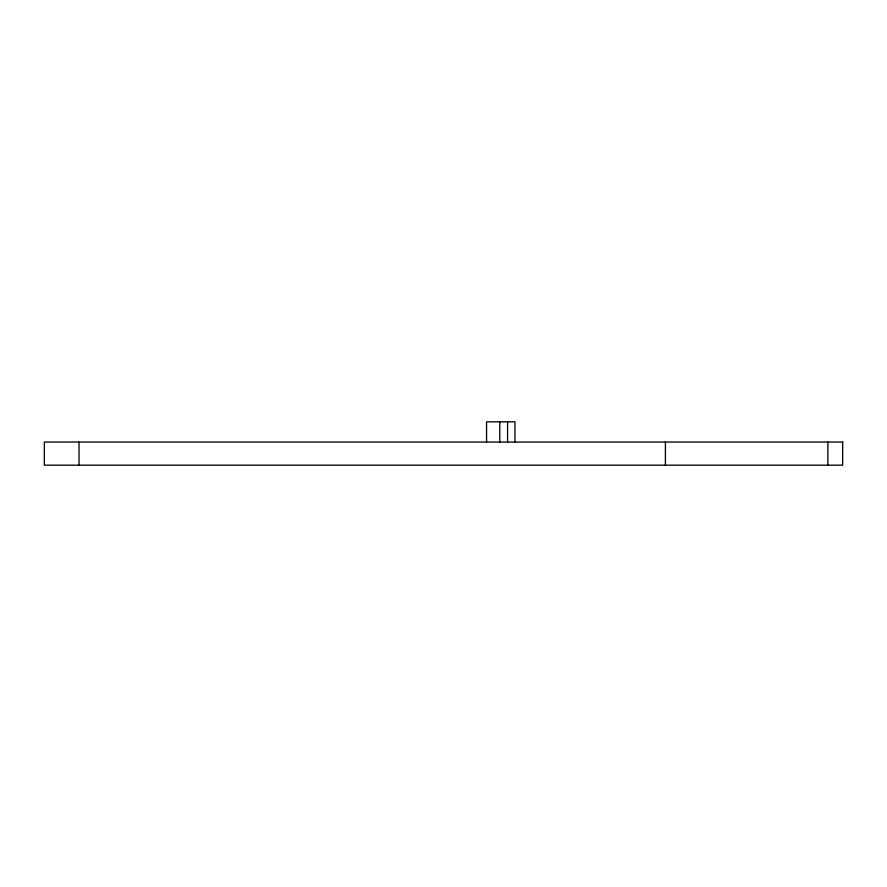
<?xml version="1.0" encoding="UTF-8"?>
<svg xmlns="http://www.w3.org/2000/svg" width="887" height="887" viewBox="0 0 887 887"><rect width="100%" height="100%" fill="white"/><g stroke="black" fill="none" stroke-linecap="round" stroke-linejoin="round"><path stroke-width="1.33" d="M827.881 442.059L827.881 465.176M665.416 442.059L665.416 465.176M514.981 442.147L514.981 421.824L486.553 421.824L486.553 442.147M507.575 421.824L507.575 442.147M499.769 421.824L499.769 442.147M79.021 442.059L79.021 465.176M842.65 442.059L44.35 442.059L44.35 465.176L842.65 465.176L842.65 442.059"/></g></svg>
